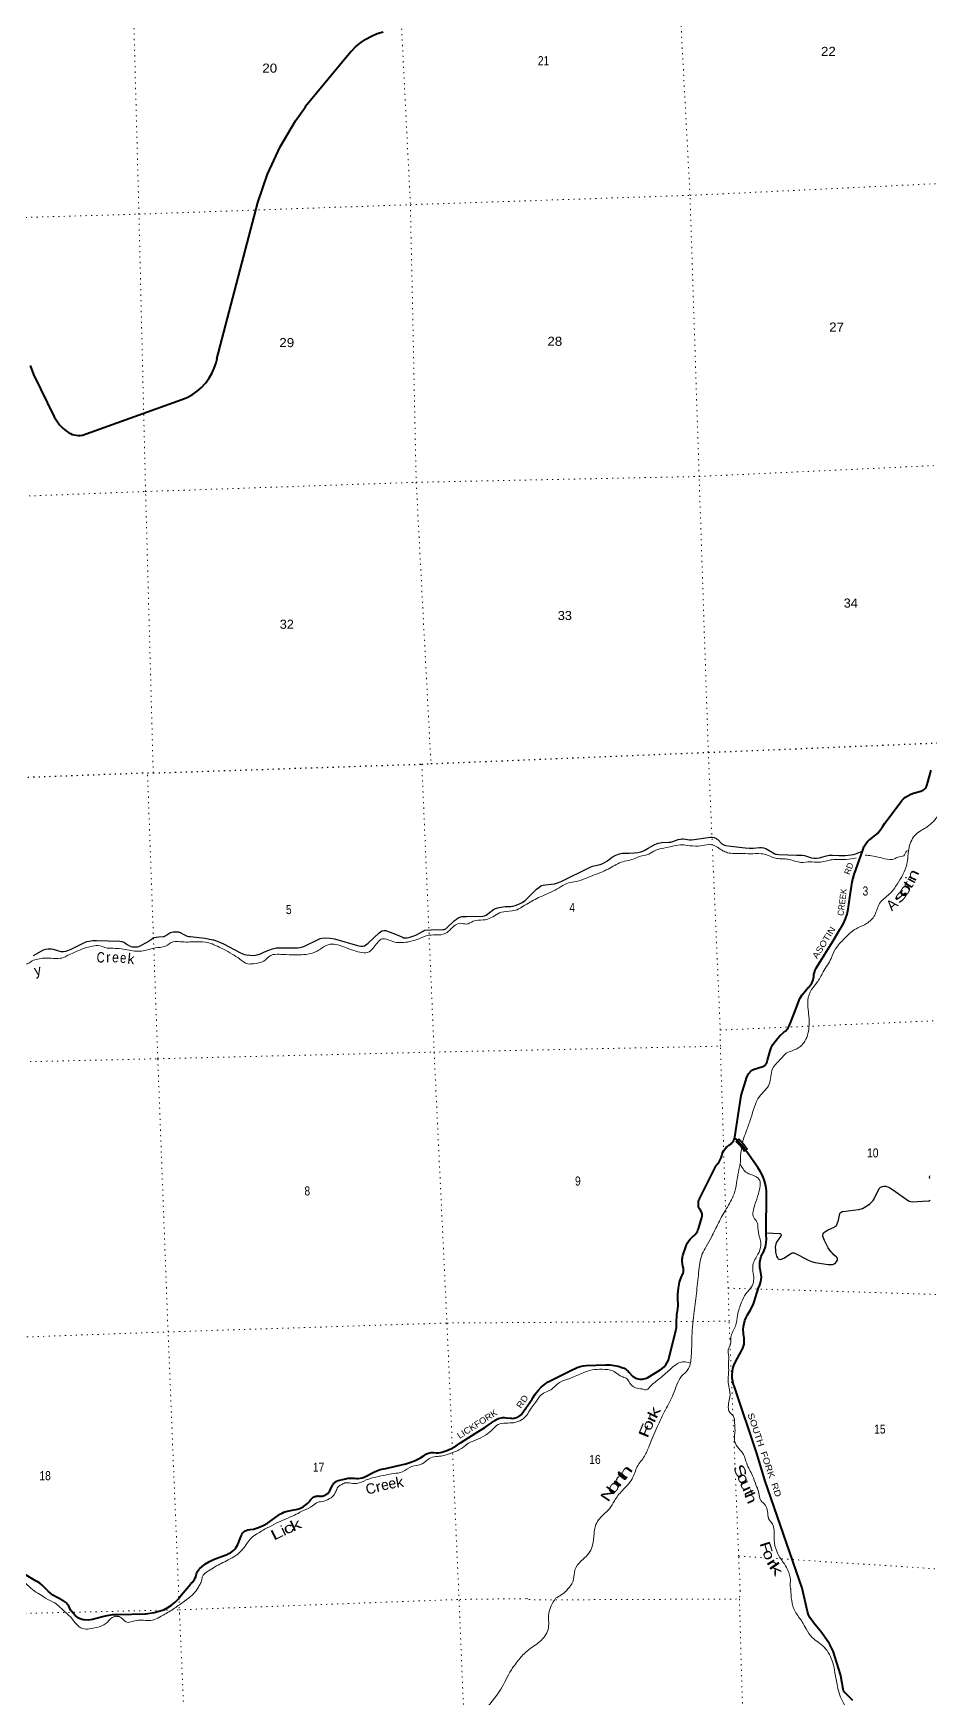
# Model space of a CAD drawing. Header units: feet. Extents: x 757852 to 1040949, y -536576 to -344549.
# Drawn here: x 926543 to 943844, y -440687 to -408566 of the extents above; entities that cross this region are included whole.
import ezdxf
from ezdxf.enums import TextEntityAlignment as Align

# ---------------------------------------------------------------- set-up
doc = ezdxf.new("R2010")
doc.units = ezdxf.units.FT
doc.header["$LTSCALE"] = 70
doc.linetypes.add('DOTTED', pattern=[1.5, 0.3, -1.2])
for name, color, linetype, lineweight in [('26', 7, 'Continuous', 40), ('29', 7, 'Continuous', 25), ('39', 7, 'Continuous', 13), ('6', 7, 'DOTTED', 25), ('61', 7, 'Continuous', 13), ('7', 7, 'DOTTED', 13)]:
    doc.layers.add(name, color=color, linetype=linetype, lineweight=lineweight)
doc.layers.add('27', color=7, linetype='Continuous')
doc.layers.add('41', color=7, linetype='Continuous')

msp = doc.modelspace()

# ---------------------------------------------------------------- linework, layer by layer
at = {"layer": '26'}
for points in [[(927410.61, -416326.73), (927449.78, -416325.55), (927488.61, -416320.28), (927490.92, -416319.84), (929411.8, -415636.39), (929514.7, -415592.4), (929612.43, -415537.89), (929703.93, -415473.47), (929788.2, -415399.84), (929864.31, -415317.8), (929931.42, -415228.26), (929988.81, -415132.19), (930035.85, -415030.65), (930072.01, -414924.75), (930090.75, -414848.07), (930086.68, -414846.17), (930875.79, -411832.4), (931063.07, -411283.04), (931306.75, -410756.27), (931604.15, -410257.86), (931797.05, -409987.82), (931796.69, -409973.77), (932671.64, -408915.43), (932679.77, -408919.23), (932764.62, -408829.57), (932858.38, -408749.27), (932960.01, -408679.22), (933068.41, -408620.17), (933182.39, -408572.78), (933298.76, -408538.03)], [(926481.59, -414974.19), (926547.4, -415153.27), (926945.76, -415970.33), (926994.56, -416047.99), (927051.2, -416120.13), (927115.07, -416185.95), (927185.48, -416244.73), (927224.59, -416272.42), (927259.1, -416290.98), (927295.36, -416305.83), (927332.98, -416316.82), (927371.54, -416323.81), (927410.61, -416326.73)], [(943514.1, -423237.72), (943667.77, -423194.94), (943683.96, -423189.54), (943701.75, -423181.6), (943718.61, -423171.84), (943734.36, -423160.38), (943748.82, -423147.33), (943761.84, -423132.84), (943773.27, -423117.07), (943782.99, -423100.19), (943790.9, -423082.39), (943796.9, -423063.86), (943874.27, -422788.83)], [(940076.15, -429894.02), (940076.71, -429892.59), (940083.26, -429868.68), (940205.43, -429064.44), (940316.9, -428708.23), (940321.29, -428695.01), (940330.88, -428672.46), (940342.78, -428651.05), (940356.85, -428630.99), (940372.94, -428612.52), (940390.88, -428595.83), (940410.46, -428581.1), (940431.47, -428568.5), (940453.68, -428558.17), (940605.21, -428514.15), (940609.81, -428512.89), (940623.99, -428507.92), (940637.58, -428501.5), (940650.42, -428493.69), (940662.37, -428484.59), (940673.31, -428474.28), (940683.11, -428462.89), (940691.67, -428450.54), (940698.89, -428437.36), (940700.25, -428434.1), (940708.97, -428409.21), (940715.5, -428384.1), (940762.06, -428204.96), (940786.54, -428143.15), (940819.29, -428079.97), (940858.47, -428020.56), (940903.65, -427965.57), (940954.33, -427915.6), (941025.3, -427852.54), (941059.83, -427821.09), (941090.91, -427786.16), (941118.17, -427748.19), (941141.31, -427707.56), (941160.08, -427664.75), (941278.59, -427348.51), (941303.43, -427276.56), (941340.33, -427196.03), (941385.46, -427119.79), (941438.3, -427048.69), (941498.29, -426983.51), (941510.68, -426972.23), (941532.93, -426948.48), (941552.57, -426922.53), (941569.4, -426894.67), (941583.22, -426865.21), (941593.88, -426834.46), (941601.27, -426802.77), (941605.31, -426770.48), (941610.07, -426731.01), (941619.4, -426689.48), (941633.03, -426649.16), (941650.79, -426610.48), (941672.5, -426573.87), (941997.67, -426045.24), (942118.28, -425851.35), (942130.57, -425833.03), (942179.85, -425748.31), (942220.01, -425658.9), (942250.6, -425565.78), (942271.29, -425469.98), (942322.33, -425107.27), (942325.56, -425078.09), (942350.01, -424938.58), (942388.9, -424802.39), (942551.7, -424332.43), (942558.9, -424309.61), (942575.75, -424268.13), (942596.84, -424228.64), (942621.94, -424191.57), (942650.78, -424157.33), (942683.04, -424126.29), (942708.63, -424110.03), (942774.14, -424061.5), (942834.21, -424006.39), (942888.19, -423945.3), (942935.49, -423878.9), (942975.59, -423807.93), (943254.14, -423441.12), (943271.89, -423414.76), (943303.76, -423375.18), (943339.58, -423339.15), (943378.98, -423307.06), (943421.51, -423279.26), (943466.72, -423256.06), (943514.1, -423237.72)], [(939371.83, -431666.71), (939382.4, -431636.68), (939447.69, -431417.56), (939455.16, -431392.49), (939455.11, -431367.56), (939455.08, -431367.06), (939453.04, -431354.4), (939449.69, -431342.03), (939445.06, -431330.08), (939439.21, -431318.67), (939423, -431286.98), (939417.48, -431278.39), (939401.38, -431253.36), (939391.38, -431228.39), (939384.64, -431204.38), (939380.42, -431179.62), (939378.81, -431154.55), (939379.83, -431129.45), (939383.46, -431104.59), (939389.68, -431080.25), (939398.4, -431056.7), (939630.56, -430593.58), (939642.94, -430568.88), (939656.47, -430543.58), (939710.27, -430442.95), (939723.66, -430417.92), (939745.59, -430392.95), (939757.71, -430378.6), (939781.37, -430343.78), (939801.25, -430306.67), (939817.15, -430267.69), (939828.89, -430227.26), (939838.48, -430194.99), (939852.3, -430161.34), (939869.56, -430129.32), (939890.07, -430099.27), (939913.61, -430071.54), (939939.92, -430046.42), (939968.71, -430024.19), (939969.15, -430023.94), (939990.02, -430010.55), (940009.37, -429995.05), (940027, -429977.62), (940042.71, -429958.43), (940056.32, -429937.72), (940067.7, -429915.69), (940076.15, -429894.02)], [(941383.29, -438574.35), (940663.13, -436485.69), (940516.05, -435993.52), (940067.55, -434670.16), (940059.09, -434645.2), (940052.31, -434620.16), (940041.49, -434575.66), (940033.38, -434515.38), (940031.62, -434454.59), (940036.22, -434393.95), (940047.13, -434334.12), (940064.24, -434275.75), (940087.35, -434219.5), (940217.97, -433982.48), (940221.74, -433975.53), (940238.44, -433939.62), (940251.29, -433902.17), (940260.16, -433863.57), (940264.94, -433824.26), (940265.59, -433784.66), (940262.09, -433745.22), (940250.07, -433667.22), (940247.93, -433646.42), (940245.94, -433585.38), (940250.35, -433524.47), (940261.1, -433464.36), (940278.07, -433405.7), (940301.09, -433349.13), (940329.89, -433295.28), (940380.25, -433212.41), (940428.01, -433115.14), (940443.36, -433083.87), (940448.36, -433065.14), (940548.29, -432756.1), (940556.31, -432739.76), (940572.54, -432699.33), (940584.45, -432657.43), (940591.92, -432614.52), (940594.87, -432571.05), (940593.25, -432527.52), (940587.09, -432484.4), (940576.46, -432442.16), (940568.64, -432391.79), (940565.56, -432335.42), (940568.4, -432279.04), (940577.11, -432223.27), (940591.61, -432168.71), (940647.22, -432064.9), (940650.51, -432055.77), (940672.01, -431982.93), (940685.78, -431908.25), (940691.66, -431832.53), (940689.6, -431756.62), (940696.24, -430911.16), (940695.14, -430899.83), (940680.28, -430805.28), (940655.62, -430712.79), (940621.43, -430623.39), (940578.08, -430538.05), (940526.05, -430457.72), (940312.07, -430153.13), (940290.96, -430128.13), (940257.68, -430072.53), (940207.53, -430009.58), (940131.16, -429929.29), (940112.53, -429914.11), (940076.15, -429894.02)], [(936483.4, -434590.5), (936959.43, -434353.48), (936988.43, -434337.7), (937041.35, -434314.31), (937096.42, -434296.58), (937153.05, -434284.7), (937210.61, -434278.81), (937593.89, -434265.02), (937600.6, -434264.65), (937678.05, -434264.78), (937755.08, -434273.01), (937830.81, -434289.25), (937904.44, -434313.32), (937924.38, -434319.25), (937947.01, -434328.44), (937968.54, -434339.95), (937988.76, -434353.65), (938007.44, -434369.38), (938024.36, -434386.98), (938039.36, -434406.26), (938109.54, -434480.76), (938122.54, -434490.98), (938145.13, -434505.84), (938169.15, -434518.26), (938194.34, -434528.11), (938220.42, -434535.26), (938247.1, -434539.65), (938274.09, -434541.23), (938301.11, -434539.98), (938327.84, -434535.91), (938354, -434529.07), (938379.3, -434519.53), (938403.47, -434507.4), (938632.84, -434365.02), (938637.55, -434361.99), (938678.45, -434332.22), (938716.02, -434298.33), (938749.83, -434260.7), (938779.53, -434219.74), (938804.79, -434175.91), (938946.06, -433598.83), (938952.16, -433573.9), (938954.64, -433548.83), (938955.48, -433540.27), (938955.77, -433514.4), (938956.06, -433489.1), (938955.52, -433464.4), (938955.04, -433442.79), (938961.86, -433298.34), (938979.91, -433180.39), (938983.8, -433154.93), (938988.69, -433130.39), (938990.49, -433109.75), (938990.18, -433091.96), (938987.54, -433067.37), (938985.44, -433041.96), (938983.47, -433018.07), (938982.5, -432900.29), (938993.84, -432783.04), (939017.38, -432667.63), (939052.85, -432555.31), (939054.23, -432553.33), (939066.2, -432533.73), (939076.06, -432512.98), (939083.69, -432491.32), (939089.02, -432468.97), (939091.99, -432446.19), (939092.56, -432423.23), (939090.72, -432400.34), (939086.5, -432377.76), (939080.99, -432358.21), (939071.97, -432313.54), (939067.67, -432268.17), (939068.14, -432222.59), (939070.48, -432202.32), (939072.96, -432180.9), (939081.35, -432152.32), (939134.77, -431985.01), (939148.26, -431949.79), (939168.24, -431909.69), (939192.3, -431871.89), (939220.18, -431836.82), (939251.57, -431804.86), (939286.13, -431776.35), (939292.36, -431771.02), (939317.43, -431746.6), (939339.81, -431719.69), (939359.26, -431690.59), (939361.32, -431686.68), (939371.83, -431666.71)], [(932117.42, -436796.01), (932137.59, -436792.14), (932157.23, -436786.18), (932176.15, -436778.2), (932194.12, -436768.28), (932210.97, -436756.54), (932226.49, -436743.1), (932240.52, -436728.12), (932252.91, -436711.75), (932263.52, -436694.17), (932272.24, -436675.59), (932318.32, -436592.09), (932325.19, -436577.7), (932334.24, -436562.8), (932344.8, -436548.93), (932356.75, -436536.24), (932369.96, -436524.87), (932384.29, -436514.94), (932399.58, -436506.56), (932407.35, -436503.31), (932432.24, -436494.85), (932457.35, -436488.63), (932568.08, -436461.24), (932616.07, -436452.4), (932669.17, -436448.05), (932722.43, -436449.27), (932739.83, -436452.21), (932777.75, -436455.68), (932815.82, -436455.16), (932853.63, -436450.67), (932890.76, -436442.25), (932926.81, -436430), (933125.14, -436330.58), (933172.73, -436308.02), (933237.59, -436284.32), (933304.58, -436267.53), (933345.35, -436261.75), (933368.97, -436258.4), (933395.35, -436252.18), (933733.73, -436172.5), (933774.02, -436160.47), (933897.75, -436114.01), (934015.95, -436054.88), (934083.87, -436012.05), (934109.22, -435996.07), (934133.87, -435981.24), (934150.4, -435973.15), (934172.59, -435965.04), (934195.5, -435959.29), (934218.89, -435955.97), (934242.5, -435955.12), (934266.07, -435956.74), (934273.19, -435957.65), (934317.23, -435960.58), (934361.33, -435958.89), (934405.02, -435952.6), (934428.08, -435946.92), (934524.1, -435916.58), (934616.42, -435876.37), (934704.04, -435826.73), (934785.98, -435768.2), (935070.59, -435586.26), (935256.46, -435471.09), (935453.97, -435339.56), (935474.2, -435324.88), (935498.37, -435310.76), (935523.88, -435299.25), (935550.45, -435290.46), (935577.8, -435284.5), (935605.62, -435281.44), (935633.6, -435281.29), (935661.45, -435284.08), (935754.09, -435293.76), (935769.39, -435295.29), (935795.13, -435295.71), (935820.77, -435293.44), (935846.04, -435288.5), (935870.65, -435280.95), (935894.34, -435270.87), (935916.84, -435258.36), (935937.91, -435243.57), (935957.32, -435226.66), (935974.86, -435207.82), (936172.51, -434923.69), (936184.35, -434901.45), (936230.42, -434827.37), (936283.99, -434758.52), (936344.46, -434695.64), (936411.18, -434639.43), (936483.4, -434590.5)], [(927881.12, -439122.24), (927966.2, -439101.34), (928075.33, -439084.29), (928185.65, -439078.75), (928695.6, -439069.76), (928714.17, -439067.87), (928876.52, -439041.78), (929035.25, -438998.86), (929060.2, -438988), (929138.58, -438947.3), (929212.27, -438898.63), (929280.48, -438842.52), (929342.44, -438779.59), (929397.49, -438710.53), (929584.63, -438486.91), (929586.22, -438485.52), (929611.56, -438460.79), (929634.16, -438433.54), (929653.8, -438404.08), (929670.25, -438372.73), (929683.33, -438339.83), (929686.04, -438322.73), (929692.13, -438298.42), (929700.73, -438274.87), (929711.75, -438252.36), (929725.05, -438231.11), (929740.51, -438211.38), (929757.94, -438193.37), (929795.82, -438159), (929866.44, -438104.81), (929942.34, -438058.29), (930022.68, -438019.97), (930295.18, -437914.63), (930316.6, -437905.81), (930348.12, -437889.52), (930377.77, -437870.03), (930405.21, -437847.54), (930430.16, -437822.31), (930452.32, -437794.61), (930471.48, -437764.74), (930487.4, -437733.04), (930548.99, -437583.54), (930558.8, -437559.73), (930569.81, -437533.54), (930573.32, -437526.6), (930582.62, -437512.18), (930593.38, -437498.8), (930605.47, -437486.62), (930618.78, -437475.78), (930633.14, -437466.38), (930648.41, -437458.54), (930664.41, -437452.33), (930680.98, -437447.84), (930684.09, -437447.34), (930723.34, -437443.28), (930734.09, -437441.01), (930785.11, -437434.32), (930794.94, -437431.92), (930887.54, -437403.62), (930976.67, -437365.79), (931061.36, -437318.85), (931312.43, -437141.56), (931343.7, -437122.37), (931378.09, -437105.86), (931414.01, -437093.04), (931451.08, -437084.04), (931573.06, -437062.86), (931615.03, -437054.67), (931665.5, -437039.74), (931714.13, -437019.61), (931760.39, -436994.52), (931803.78, -436964.72), (931843.82, -436930.55), (931880.06, -436892.39), (931883.15, -436886.3), (931892.6, -436870.56), (931903.66, -436855.9), (931916.18, -436842.47), (931930.04, -436830.43), (931945.08, -436819.9), (931961.14, -436811), (931978.05, -436803.83), (931995.61, -436798.46), (932013.63, -436794.96), (932031.92, -436793.36), (932050.28, -436793.69), (932056.07, -436794.81), (932076.44, -436797.36), (932096.97, -436797.76), (932117.42, -436796.01)], [(927401.91, -439141.54), (927354.08, -439100.77), (927311.69, -439056.18), (927274.19, -439007.41), (927242, -438954.98), (927225.62, -438922.53), (927213.57, -438901.15), (927199.36, -438881.14), (927183.13, -438862.73), (927165.07, -438846.12), (927145.36, -438831.48), (927124.24, -438818.99), (927101.93, -438808.77), (927098.16, -438807.32), (926916.81, -438705.53), (926828.88, -438631.74), (926754.32, -438555.07), (926712.34, -438513.7), (926666.26, -438476.95), (926616.59, -438445.22), (926600.66, -438436.52), (926168.4, -438182.51)], [(942361.66, -440737.88), (942229.18, -440611.33), (942196.3, -440572.04), (942183.01, -440545.04), (942174.98, -440520.93), (942138.31, -440300.67), (942136.19, -440296.72), (942121.79, -440240.72), (941980.26, -439789.76), (941957.45, -439735.74), (941910, -439645.13), (941764.16, -439436.2), (941612.44, -439255.91), (941530.58, -439138.93), (941504.48, -439088.71), (941485.29, -439022.7), (941383.29, -438574.35)], [(927401.91, -439141.54), (927476.51, -439170.56), (927502.61, -439177.59), (927525.68, -439180.54), (927598.97, -439182.61), (927645.14, -439179.6), (927686.01, -439171.86), (927881.12, -439122.24)]]:
    msp.add_lwpolyline(points, dxfattribs=at)
at = {"layer": '29'}
for points in [[(936602.35, -424980.03), (936662.81, -424963.35), (936731.59, -424936.25), (937275.52, -424665.19), (937333.88, -424642.26), (937394.32, -424625.58), (937481.85, -424606.81), (937538.12, -424588.05), (937581.88, -424565.11), (937623.56, -424533.83), (937694.42, -424477.54), (937736.1, -424452.52), (937788.2, -424429.58), (937859.06, -424402.48), (937911.16, -424389.97), (937957.01, -424385.8), (938042.46, -424385.8), (938138.32, -424383.71), (938209.18, -424373.29), (938269.62, -424362.86), (938307.13, -424350.35), (938344.64, -424333.67), (938407.16, -424294.05), (938528.04, -424229.42)], [(938528.04, -424229.42), (938584.82, -424203.35), (938606.19, -424196.05), (938640.05, -424188.75), (938674.96, -424185.63), (938808.34, -424177.29), (938847.41, -424173.11), (938883.37, -424164.78), (938987.57, -424127.24), (939032.89, -424115.78), (939060.51, -424112.65), (939093.33, -424112.65), (939129.29, -424116.82), (939210.56, -424129.33), (939245.46, -424130.37), (939296.01, -424125.16), (939612.79, -424079.29), (939634.65, -424078.24), (939647.15, -424079.28), (939679.48, -424087.63), (939714.89, -424100.13), (939731.56, -424109.52), (939746.16, -424120.99), (939833.69, -424206.48), (939856.09, -424222.1), (939881.63, -424233.58), (939907.15, -424239.82), (940004.59, -424254.43), (940283.85, -424287.79), (940365.13, -424294.05), (940435.99, -424291.96)], [(940435.99, -424291.96), (940558.94, -424279.44), (940596.98, -424279.44), (940633.97, -424285.7), (940678.25, -424299.25), (940715.24, -424316.97), (940854.88, -424400.38), (940871.03, -424406.63), (940887.7, -424410.8), (940931.99, -424414.97), (941277.94, -424427.48), (941390.48, -424429.57), (941424.87, -424433.74), (941448.84, -424439.99), (941565.54, -424475.44), (941607.23, -424482.73), (941634.32, -424484.82), (941661.41, -424483.78), (941717.16, -424475.45), (941755.19, -424467.1), (941855.23, -424437.91), (941877.64, -424432.7), (941904.73, -424428.53), (941965.69, -424427.48), (942099.07, -424431.65), (942213.69, -424431.65), (942269.96, -424428.53), (942319.98, -424423.31), (942372.08, -424413.94), (942420.01, -424398.29), (942542.97, -424352.42)], [(934674.6, -425691.04), (934710.57, -425660.79), (934741.3, -425638.9), (934759.54, -425628.47), (934775.17, -425622.22), (934791.84, -425617.01), (934816.32, -425613.88), (934901.77, -425611.79), (935216.46, -425603.45), (935249.29, -425599.28), (935264.4, -425594.08), (935283.15, -425582.6), (935339.42, -425540.9), (935424.86, -425478.35), (935448.84, -425464.8), (935464.47, -425458.55), (935537.4, -425436.65), (935609.31, -425423.1), (935647.86, -425419.97), (935758.31, -425417.89), (935797.4, -425413.73), (935843.76, -425401.21), (935927.12, -425367.84), (935977.67, -425340.75), (936006.85, -425321.98), (936033.4, -425301.12), (936256.4, -425082.2), (936299.14, -425048.85), (936341.84, -425021.73), (936361.66, -425012.36), (936386.67, -425004.02), (936427.29, -424996.71), (936539.83, -424988.37), (936602.35, -424980.03)], [(928558.46, -426194.56), (928589.74, -426185.19), (928645.49, -426154.96), (928770.53, -426088.24), (928788.76, -426075.73), (928841.38, -426034.02), (928856.49, -426023.6), (928874.21, -426018.39), (928916.41, -426011.09), (928964.86, -426005.88), (929058.12, -425998.58), (929068.8, -425995.97), (929080.53, -425991.29), (929090.69, -425986.07), (929103.71, -425977.73), (929160.24, -425936.03), (929180.82, -425924.04), (929192.8, -425918.83), (929218.33, -425909.97), (929239.43, -425904.76), (929253.76, -425904.23), (929270.43, -425904.23), (929326.7, -425906.84), (929344.94, -425908.92), (929356.13, -425911.01), (929367.86, -425916.22), (929458.25, -425967.3), (929485.36, -425978.77), (929512.45, -425987.11), (929544.75, -425994.41), (929570.79, -425998.58), (929862.55, -426031.94), (929942.28, -426045.49), (930023.02, -426063.22), (930062.11, -426075.73), (930090.25, -426086.15), (930214.75, -426140.36), (930529.43, -426307.16), (930589.89, -426332.18), (930622.19, -426341.57), (930656.56, -426348.86), (930725.33, -426357.2)], [(930725.33, -426357.2), (930797.26, -426360.33), (930864.98, -426349.9), (930926.47, -426331.14), (931002.53, -426295.69), (931089.02, -426258.16), (931160.91, -426233.14), (931236.99, -426218.54), (931310.96, -426212.29), (931640.24, -426212.29), (931691.31, -426208.12), (931739.24, -426195.61), (931766.33, -426187.27), (931815.3, -426166.42), (932027.87, -426058), (932076.86, -426037.15), (932110.2, -426028.81), (932190.43, -426020.47), (932274.84, -426026.72), (932357.15, -426041.32), (932798.97, -426170.59), (932863.59, -426183.09), (932905.27, -426183.09), (932932.34, -426174.76), (932959.46, -426160.16), (933003.2, -426124.72), (933215.77, -425924.56), (933271.02, -425889.11), (933308.53, -425878.68), (933340.81, -425882.86), (933503.37, -425937.07), (933665.92, -426012.13), (933689.91, -426022.55), (933723.25, -426024.64), (933760.77, -426022.55), (933807.64, -426012.13), (933885.81, -425985.02), (933941.02, -425962.09), (934066.06, -425891.2), (934085.88, -425880.77), (934102.55, -425876.6), (934220.28, -425866.18), (934445.35, -425862.01), (934470.9, -425859.91), (934484.96, -425855.74), (934503.2, -425847.4), (934520.38, -425836.99), (934674.6, -425691.04)], [(926547.04, -426364.91), (926741.21, -426257.12), (926782.89, -426242.52), (926829.26, -426234.18), (926862.08, -426234.18), (926891.78, -426237.3), (926924.6, -426242.52), (927072.56, -426284.22), (927100.18, -426286.3), (927124.66, -426286.3), (927168.43, -426277.96), (927206.46, -426266.49), (927272.63, -426240.44), (927520.62, -426117.42), (927576.9, -426095.53), (927622.74, -426084.06), (927692.56, -426074.68), (927764.45, -426073.64), (928210.43, -426084.06), (928250.56, -426090.32), (928287.54, -426102.82), (928304.75, -426114.3), (928356.31, -426152.86), (928399.57, -426179.97), (928428.75, -426191.44), (928450.09, -426196.65), (928518.86, -426198.74), (928558.46, -426194.56)], [(943844.47, -430669.11), (943842.9, -430640.97), (943846.03, -430617)], [(941949.01, -432328.81), (941977.66, -432324.63), (942003.2, -432314.21), (942023.51, -432297.52), (942039.66, -432278.77), (942061.55, -432241.24), (942066.24, -432226.63), (942064.67, -432216.22), (942056.86, -432200.57), (942044.88, -432187.02), (941993.82, -432136.99), (941910.45, -432041.07), (941886.49, -432003.54), (941810.42, -431861.75), (941785.41, -431799.21), (941780.2, -431780.44), (941779.16, -431757.5), (941785.41, -431736.65), (941797.91, -431715.81), (941819.28, -431696), (941872.94, -431665.76), (942010.49, -431599.04), (942028.73, -431587.58), (942042.27, -431574.02), (942053.74, -431560.47), (942060.51, -431544.83), (942081.35, -431473.94), (942106.35, -431344.67), (942118.87, -431328), (942134.5, -431315.49), (942156.38, -431306.1), (942173.04, -431302.97), (942364.78, -431277.94), (942477.33, -431262.32), (942520.05, -431253.98), (942546.62, -431244.6), (942579.96, -431228.97), (942660.72, -431177.86), (942691.46, -431154.95), (942717.51, -431128.88), (942749.81, -431093.44), (942764.92, -431069.44), (942869.12, -430860.93), (942884.75, -430845.32), (942897.26, -430835.94), (942935.81, -430819.23), (942961.86, -430815.09), (942991.04, -430815.09), (943010.84, -430819.26), (943035.85, -430827.57), (943074.4, -430846.36), (943148.39, -430894.29), (943435.99, -431098.63), (943452.66, -431106.98), (943472.45, -431113.23), (943511.02, -431115.31), (943706.92, -431106.97), (943823.63, -431098.63), (943838.21, -431095.51), (943852.8, -431088.21)], [(940690.4, -431716.71), (940947.62, -431727.27), (940961.69, -431731.44), (940971.59, -431739.79), (940979.4, -431752.29), (940979.4, -431762.71), (940971.59, -431777.32), (940943.97, -431814.84), (940889.27, -431894.08), (940881.45, -431912.84), (940875.72, -431935.78), (940868.95, -431960.79), (940864.26, -431989.99), (940865.3, -432052.54), (940868.43, -432090.07), (940890.31, -432163.05), (940903.86, -432195.37), (940910.11, -432206.83), (940919.49, -432219.34), (940931.99, -432225.6), (940955.96, -432227.68), (940984.09, -432221.43), (941012.23, -432212.05), (941030.99, -432202.66), (941176.87, -432106.75), (941193.54, -432099.45), (941207.09, -432098.41), (941226.89, -432102.58), (941318.59, -432144.28), (941497.82, -432244.36), (941529.59, -432256.88), (941561.38, -432267.3), (941631.2, -432286.07), (941672.35, -432294.41), (941882.32, -432326.72), (941949.01, -432328.81)]]:
    msp.add_lwpolyline(points, dxfattribs=at)
at = {"layer": '39'}
for points in [[(950067.57, -415845.62), (950035.48, -415871.4), (949968.3, -415915.27), (949817.84, -416001.43), (949672.47, -416129.62), (949580.25, -416294.61), (949505.84, -416449.1), (949464.91, -416498.33), (949246.09, -416660.52), (949098.5, -416780.74), (949001.5, -416915.73), (948924.32, -417040.17), (948856.45, -417214.57), (948798.76, -417394.74), (948726.19, -417621.47), (948678.08, -417783.32), (948562.03, -417958.95), (948439.16, -418024.32), (948298.89, -418116.25), (948172.72, -418209.81), (948112.1, -418353.92), (948043.77, -418510.26), (947866.86, -418583.04), (947725.06, -418614.76), (947587, -418714.66), (947565.58, -418741.31), (947443.86, -418931.14), (947362.11, -419033.61), (947231.09, -419173.48), (947211.97, -419290.43), (947188.54, -419317.12), (947083.79, -419384.05), (946938.01, -419496.19), (946833.82, -419585.18), (946681.05, -419817.96), (946664.21, -419866.58), (946599.57, -420089.09), (946524.65, -420223.52), (946441.12, -420414.38), (946400.87, -420648.31), (946270.48, -420970.88), (946139.15, -421098.71), (945896.03, -421253.49), (945817.37, -421319.75), (945704.62, -421467.19), (945555.4, -421760.12), (945331.18, -421868.23), (945143.76, -422001.51), (945047.93, -422182.65), (944888.44, -422387.5), (944706.83, -422512.6), (944503.16, -422559.96), (944369.64, -422838.44), (944339.6, -423158.44), (944022.75, -423652.41), (943795.52, -423879.07), (943580.2, -424021.09), (943448.02, -424273.43), (943400.18, -424603.93), (943220.98, -424981.96), (943069.21, -425174.56), (942875.13, -425362.22), (942782.38, -425585.45), (942623.77, -425746.1), (942455.14, -425828.7), (942332.58, -425906.12), (942199.3, -426036.01), (942025.65, -426237.2), (941941.87, -426418.04), (941789.87, -426680.92), (941667.08, -426887.59), (941565.55, -427021.95), (941492.46, -427228.61), (941499.01, -427407.14), (941513.7, -427748.09), (941412.85, -428047.82), (941229.59, -428187.01), (941076.46, -428247.14), (940968.87, -428360.31), (940808.96, -428549.11), (940748.21, -428845.81), (940561.38, -429081.47), (940393.34, -429503.38), (940314.54, -429722.23), (940227.81, -429971.09)], [(942426.55, -424479.91), (942233.63, -424507.64), (941961.79, -424514.12), (941701.63, -424564.98), (941535.05, -424554.23), (941354.51, -424565.75), (941156.42, -424516.59), (941055.55, -424499.09), (940917.08, -424493.31), (940816.77, -424470.01), (940708.22, -424425.62), (940591.03, -424398.49), (940378.16, -424399.91), (940201.27, -424394.38), (939943.78, -424378.86), (939854.44, -424340.98), (939748.28, -424273.42), (939594.15, -424215.1), (939540.16, -424224.51), (939376.13, -424250.78), (939160.89, -424238.2), (939036.09, -424227.33), (938836.23, -424266.56), (938520.92, -424346.88), (938386.97, -424421.62), (938265.17, -424444.92), (938152.99, -424490.79), (937891.73, -424563.71), (937639.97, -424694.61), (937331.9, -424822.94), (936983.49, -424944.26), (936837.63, -424974.08), (936693.08, -425056.07), (936361.7, -425215.11), (936100.01, -425350.28), (935965.5, -425432.02), (935910.11, -425465.56), (935782.52, -425502.94), (935578.34, -425530.24), (935308.75, -425661.56), (935222.56, -425677.85), (935034.39, -425702.73), (934899.17, -425756.37), (934792.33, -425741.02), (934588.64, -425866.69), (934529.67, -425921.54), (934173.58, -425973.65), (933984.42, -426038.7), (933693, -426110.39), (933596.6, -426110.84), (933590.58, -426110.99), (933449.25, -426082.47), (933279.52, -426042.63), (933124.72, -426195.15), (933024.7, -426290.06), (932732.93, -426269.39), (932536.24, -426196.11), (932235.94, -426155.58), (932083.47, -426241.79), (932002.3, -426288.03), (931674.49, -426350.6), (931415.25, -426345.16), (931288.59, -426340.36), (931128.41, -426360.51), (930992.67, -426472.39), (930791.06, -426521.71), (930682.67, -426524.47), (930525.61, -426430.09), (930382.66, -426337.36), (930204.26, -426237.37), (930060.92, -426168.8), (929931.6, -426118.92), (929677.61, -426098.34), (929380.33, -426097.89), (929243.74, -426097.36), (929093.28, -426183.52), (928893.27, -426216.73), (928699.69, -426265.84), (928428.24, -426269.54), (928279.26, -426240.42), (927965.51, -426224.33)], [(943435.06, -424337.34), (943397.82, -424353.02), (943341.7, -424436.77), (943235.93, -424463.56), (943164.53, -424499.51), (943072.4, -424509.89), (942886.72, -424474.47), (942719.1, -424438.59), (942596.21, -424424.95)], [(927965.51, -426224.33), (927791.46, -426172.55), (927651.31, -426190.18), (927344.34, -426298.86), (927235.21, -426349.37), (927189.61, -426370.55), (927160.21, -426387.42), (927024.49, -426421), (926841.47, -426411.61), (926600.01, -426438.98), (926502.29, -426481.34), (926493.94, -426488.74), (926306.18, -426529.67), (926177.46, -426522.91), (926031.12, -426612.98), (925835.02, -426642.07), (925732.8, -426650.7), (925533.64, -426796.33), (925413.97, -426829.5), (925208.07, -426947.19), (925063.72, -427115.51), (924835.57, -427306.05), (924467.85, -427457.98), (924116.2, -427531.2), (923889.13, -427526.95), (923691.91, -427511.9), (923525.41, -427520.16), (923413.21, -427531.05), (923266.07, -427510.71), (923045.75, -427456.1), (922781.68, -427418.66), (922592.16, -427469.67), (922312.9, -427466.76), (922073.71, -427539.11), (921869.98, -427662.77), (921676.04, -427697.83), (921625.91, -427701.12), (921451.84, -427727.64), (921214.96, -427811.99), (921028.34, -427818.76), (920852.08, -427759), (920673.08, -427749.51), (920463.95, -427819.1), (920228.08, -427784.95), (920098.19, -427732.05), (920075.81, -427720.57), (919896.85, -427713.09), (919716.69, -427816.07), (919529.44, -427877.06), (919358.72, -427877.4), (919143.74, -427874.85), (919003.85, -427902.51), (918916.72, -427872.61), (918845.04, -427878.36)], [(940227.81, -429971.09), (940190.67, -430301.63), (940189.58, -430337.8), (940150.67, -430545.6), (940066.94, -430965.36), (939917.61, -431254.28), (939765.77, -431523.18)], [(940180.79, -430382.09), (940319.69, -430557.35), (940465.89, -430619.88), (940564.47, -430704.91), (940571.15, -430809.95), (940536.89, -430963.41), (940471.73, -431165.86), (940435.05, -431303.32), (940447.99, -431417.44), (940514.77, -431516.13), (940527.41, -431618.2), (940560.1, -431798.07), (940586.11, -431952.01), (940528.32, -432128.16), (940433.2, -432337.39), (940432.2, -432455.88), (940448.06, -432606.06), (940419.21, -432735.3), (940294.72, -432895.08), (940212.44, -433055.8), (940136.36, -433302.69), (940095.55, -433514.55), (940006.66, -433731.65), (940003.39, -433840.16), (939951.63, -434016.16), (939967.67, -434094.06), (939958.99, -434226.79), (939964.31, -434357.16), (939954.65, -434545.42), (939959.82, -434631.2), (939990.9, -434850.41), (939959.24, -435106.21), (939991.49, -435189.71), (940051.23, -435248.42), (940078.68, -435380.24), (940086.26, -435520.59), (940079.77, -435739.61), (940161.68, -435880.08), (940252.95, -435994.2), (940311.48, -436163.37), (940424.03, -436403.45), (940490.69, -436576.43), (940540.17, -436705.67), (940586.81, -436881.17), (940673.56, -436975.33), (940714.66, -437090.74), (940734.28, -437230.79), (940807.24, -437335.34), (940842.46, -437456.92), (940843.24, -437645.63), (940890.85, -437859.25), (940970.95, -438007.8), (941039.74, -438106.43), (941113.61, -438247.1), (941146.27, -438346.66), (941155.93, -438410.67), (941153.59, -438476.98), (941158, -438571.24), (941161.19, -438583.41)], [(939765.77, -431523.18), (939630.24, -431801.71), (939532.35, -431980.89), (939455.63, -432123.39), (939384.42, -432482.6), (939340.47, -432887.29), (939292.35, -433286.07), (939252.55, -433774.98), (939239.55, -434132.7), (939174.9, -434355.21), (939053.66, -434484.79), (938895.73, -434830.15), (938742.74, -435133.22), (938584.4, -435462.52), (938430.89, -435823.82), (938339.59, -436024.93), (938200.11, -436227.26), (938103.61, -436460.62), (937908.64, -436692.47), (937758.93, -436887.03), (937666.41, -437039.98), (937572.25, -437128.71), (937403.02, -437345.86), (937365.2, -437517.49), (937336.79, -437743.09), (937248.94, -437922.01), (937111.7, -438054.01), (936999.1, -438207.47), (936983.64, -438310.26), (936933.98, -438490.23), (936891.35, -438551.55), (936832.87, -438621.3), (936623.18, -438768.26)], [(939222.12, -434229.15), (939094.75, -434204.66), (938977.14, -434239.78), (938852.98, -434333.3), (938646.7, -434515.25), (938430.54, -434703.47), (938391.32, -434740.62), (938294.61, -434729.03), (938167.54, -434708.17), (938029.54, -434573.15), (938006.44, -434533.59), (937919.16, -434497.66), (937731.39, -434379.98), (937519.71, -434349.23), (937331.18, -434360.07), (937155.87, -434416.74), (936909.47, -434521.41), (936700.7, -434605.03), (936501.79, -434760.69), (936390.55, -434809.71), (936211.19, -435023.1), (936136.39, -435121.22), (936065.9, -435233.61), (935967.39, -435322.79), (935820.06, -435379.14), (935516.13, -435414.28), (935386.46, -435528.01), (935046.15, -435731.45), (934942.85, -435776.25), (934828.57, -435863.49), (934632.1, -435956.84), (934442.83, -436017.89), (934187.03, -436068.58), (934047.11, -436174.55), (933843.55, -436225.92), (933667.4, -436328.8), (933493.49, -436361.34), (933343.55, -436389.26), (932970.39, -436485.11), (932785.3, -436552.07), (932638.41, -436541.77), (932534.19, -436550.45), (932498.57, -436571.43), (932439.22, -436607.08), (932389.07, -436688.67), (932345.14, -436778.14), (932220.83, -436865.63), (932083.3, -436907.29), (932037.23, -436912.48), (931930.63, -436985.47), (931760.09, -437072.14), (931617.41, -437148.06), (931323.45, -437278.03), (931140.92, -437367.02), (930978.42, -437453.48), (930885.45, -437510.06), (930776.79, -437581.1), (930611.27, -437786.1), (930450.6, -437944.8), (930304.1, -438028.85), (930171.2, -438094.48), (929925.77, -438237.27), (929804.33, -438358.83), (929790.15, -438433.48), (929750.09, -438516.82), (929707.82, -438592.19), (929486.25, -438804.65), (929290.95, -438944.15), (929188.23, -439012.45), (929080.02, -439073.51)], [(927277.73, -439144.94), (927174.63, -439050.32), (927063.49, -438944.74), (926916.06, -438834.05), (926738.88, -438738.18), (926728.59, -438728.4), (926594.07, -438651.52), (926462.7, -438540.43), (926310.96, -438417.8), (926142.11, -438333.77), (926025.46, -438248.4), (925917.48, -438030.29), (925852.47, -437843.21), (925773.19, -437726.78), (925663.9, -437615.12), (925588.88, -437508.61), (925554.63, -437425.15), (925484.85, -437366.7), (925370.51, -437293.32), (925226.01, -437218.7), (925114.41, -437095.43), (924969.72, -436934.1), (924769.08, -436784.62), (924680.88, -436712.58), (924593.98, -436612.39), (924498.16, -436556.61), (924310.82, -436535.29), (924178.62, -436470.39), (923959.85, -436397.67), (923836.61, -436290.38), (923708.9, -436165.14), (923521.8, -435995.23), (923471.85, -435926.23), (923355.04, -435834.84), (923240.49, -435753.44), (923096.02, -435759.13), (922878.5, -435814.87), (922742.98, -435856.47), (922577.88, -435840.61), (922433.97, -435868.37), (922173.69, -435901.11), (921906.93, -435915.94), (921626.22, -435935.15), (921384.03, -435889.12), (921106.34, -435948.41), (920867.99, -435974.56), (920627.91, -435932.5), (920511.71, -435865.19), (920297.11, -435798.38), (920087.95, -435787.65), (919837.4, -435808.1), (919609.59, -435854.06), (919531.87, -435878.13), (919463.55, -435884.32), (919414.51, -435880.86), (919359.7, -435879.13), (919251.81, -435865.28), (919163.12, -435846.74)], [(936623.18, -438768.26), (936491.69, -439060.63), (936484.92, -439334.17), (936348.38, -439578.92), (936100.8, -439761.96), (935934.86, -439927.56), (935769.33, -440151.41), (935565.65, -440521.5), (935206.34, -440966.35), (934831.78, -441237.02), (934607.46, -441302.57), (934394.42, -441397.78), (934260.91, -441570.08), (934088.55, -441677.67), (933775.06, -441773.03), (933289.18, -441781.08), (933169.84, -441810.13), (932844.43, -441763.32), (932279.09, -441744.53), (931859.13, -441840.27), (931587.77, -441885.66), (931261.88, -441778.6), (930964.62, -441780.86), (930723.97, -441694.37), (930407.77, -441578.87), (930227.45, -441479.88), (929993.57, -441425.23), (929802.13, -441362.83), (929677.32, -441211.28), (929436.07, -441158.98), (929229.57, -441169.54), (929088.38, -441010.62), (928877.87, -441021.34), (928609.35, -441038.49), (928440.89, -440997.24), (928330.25, -440993.78), (928108.96, -440986.87), (927772.83, -441020.87), (927486.82, -441149.25), (927429.37, -441266.15), (927069.12, -441494.04), (926677.14, -441634.84), (926444.96, -441704.72), (926213.15, -441977.53), (925836.08, -442284.48), (925601.12, -442432.84), (925528.55, -442524.25), (925383.95, -442622.66), (925264.76, -442703.94), (925095.27, -442735.07), (924992.44, -442871.93), (924841.06, -443000.76), (924669.95, -443429.78), (924434.98, -443626.37), (924234.35, -443827.56), (924103.47, -444160.48), (923949.4, -444321.57), (923741.9, -444308.06), (923687.63, -444452.96), (923598.16, -444621.42), (923447.59, -444818.53), (923372.63, -445094.89), (923170.5, -445308.19), (923009.5, -445447.47), (922823.22, -445461.21), (922754.97, -445656.92), (922664.12, -445986.17), (922454.06, -446153.6), (922111.75, -446475.18), (921860.97, -446726.67), (921621.21, -447001.81), (921378.55, -447206.75), (921087.82, -447463.91), (920692.49, -447620.92), (920543.89, -447671.27), (920414.21, -447887.61), (920213.52, -448038.57), (920003.62, -448210.01), (919892.52, -448341.19), (919829.31, -448464.36), (919761.02, -448513.4), (919664.89, -448548.16)], [(941161.19, -438583.41), (941247.79, -439024.51), (941384.62, -439223.79), (941458.54, -439359.36), (941577.91, -439525.21), (941806.59, -439710.64), (941973.5, -440014.51), (942015.22, -440204.69), (942062.92, -440467.55), (942178.91, -440794.28), (942480.96, -441247.91), (942547.8, -441600.78), (942485.67, -441993.14), (942437.52, -442334.7), (942562.82, -442789.62), (942679.81, -443092.19), (942637.62, -443335.05), (942745.49, -443708.32), (942870.6, -443964.34), (942958.7, -444328.36), (942974.2, -444623.1), (942919.7, -444956.88), (943188.51, -445335.54), (943366.69, -445631.79), (943329.6, -445905.47), (943234.47, -446494.98), (943445.05, -446825.82), (943573.01, -447032.64), (943705.34, -447313.02)], [(928127.16, -439116.5), (928222.21, -439130.42), (928331.35, -439223.6), (928527.16, -439197.41), (928810.38, -439195.74), (929080.02, -439073.51)], [(927277.73, -439144.94), (927490.77, -439350.82), (927767.14, -439329.33), (927945, -439257.68), (928066.89, -439139.69), (928128.98, -439117.45)]]:
    msp.add_spline(points, degree=3, dxfattribs=at)
at = {"layer": '6'}
msp.add_lwpolyline([(918665.31, -423375.31), (923604.11, -423028.69), (928747.1, -422835.28), (928857.7, -422840.5), (934041.44, -422670.15), (934217.72, -422661.16), (939571.22, -422442.79), (944988.63, -422220.31), (950323.02, -422026.63)], dxfattribs=at)
at = {"layer": '61'}
for p, q in [((940105.49, -429954.29), (940158.6, -429900.17)), ((940263.03, -430145.42), (940325.94, -430102.8))]:
    msp.add_line(p, q, dxfattribs=at)
for points in [[(940105.49, -429954.29), (940168.17, -430017.22), (940222.42, -430084.46), (940262.65, -430145.46)], [(940264.97, -430134.44), (940228.89, -430079.74), (940174.13, -430011.87), (940116.74, -429954.24), (940158.63, -429911.55)], [(940158.6, -429900.17), (940224.47, -429966.29), (940283.44, -430039.39), (940325.65, -430103.39)], [(940158.63, -429911.55), (940218.51, -429971.64), (940276.97, -430044.11), (940314.44, -430100.93), (940264.97, -430134.44)]]:
    msp.add_lwpolyline(points, dxfattribs=at)
at = {"layer": '7'}
msp.add_line((940156.13, -437954.29), (940620.52, -437984.21), dxfattribs=at)
for points in [[(939571.22, -422442.79), (939393.76, -417118.58), (939217.78, -411693.94), (938930.53, -406238.01), (938994.07, -400833.37), (938665.61, -395494.94), (938543.88, -392939.97)], [(928857.7, -422840.5), (928709.66, -417409.12), (928581.68, -412055.54), (928438.78, -406668.21), (928178.49, -401245.72), (927536.69, -395748.64), (927533.27, -393386.88)], [(932969.52, -393166.88), (933086.94, -395536.82), (933309.99, -401074.7), (933547.2, -406379.32), (933821.37, -411873.73), (933933.4, -417231.73), (934217.72, -422661.16)], [(918227.78, -412412.51), (923248.99, -412213.62), (928581.68, -412055.54), (933821.37, -411873.73), (939217.78, -411693.94), (944517.96, -411442.32), (949877.93, -411246.93)], [(918446.33, -417888.52), (923418.25, -417610.32), (928709.66, -417409.12), (933933.4, -417231.73), (939393.76, -417118.58), (944736.25, -416871.91), (950100.94, -416647.94)], [(934041.44, -422670.15), (934279.56, -428230.9), (934526.37, -433455.8), (934762.55, -438843.99)], [(940084.48, -436184.03), (939972.67, -433421.31), (939954.45, -432783.29), (939803.65, -428112.95), (939801.77, -427801.79), (939571.22, -422442.79)], [(929365.36, -439062.4), (929143.81, -433627.2), (928945.61, -428355.72), (928747.1, -422835.28)], [(939801.77, -427801.79), (945287.13, -427565.52), (950541.65, -427321.73)], [(918881.33, -428787.68), (923750.5, -428474.16), (928945.61, -428355.72), (934271.03, -428227.94), (939803.65, -428112.95)], [(939954.45, -432783.29), (945548.51, -432951.84), (950762.91, -432680.44)], [(919092.79, -434085.72), (924006.59, -433810.41), (929143.81, -433627.2), (934526.37, -433455.8), (939972.67, -433421.31)], [(940187.08, -438623.21), (940156.13, -437954.29), (940095.78, -436463.13)], [(940885.44, -438001.27), (945783.23, -438316.75), (950981.76, -437980.9)], [(919301.92, -439325.68), (924177.41, -439110.7), (929362.43, -438990.51), (934774.24, -438790.14), (936065.5, -438775.4), (936109.64, -438788.53)], [(940187.08, -438623.21), (940170.91, -438781.76), (940307.07, -443529.97), (940315.85, -444082.14), (940494.59, -448985.31), (940493.6, -449204.35), (940665.12, -454515.69), (941162.66, -459743.21), (941423.23, -465167.39), (941603.75, -470259.35), (941825.27, -475553.96), (942023.57, -480892.91), (942072.62, -484282.33)], [(929365.36, -439062.4), (929595.76, -444339.01), (929817.34, -449598.04), (930078.49, -454850.92), (930353.93, -460108.73), (930644.27, -465568.31), (930914.9, -470633.62), (931190.57, -475833.61), (931416.63, -481165.18), (931358.89, -484717.18)], [(936634.17, -484503.69), (936708.35, -481060.67), (936498.15, -475697.76), (936346.89, -470470.1), (936116.36, -465342.85), (935805.55, -459966.96), (935316.96, -454712.95), (935121.46, -449404.61), (934981.59, -444178.37), (934762.55, -438843.99)], [(936109.64, -438788.53), (936209.55, -438800.32), (940170.91, -438781.76)]]:
    msp.add_lwpolyline(points, dxfattribs=at)

# ---------------------------------------------------------------- texts
at = {"layer": '27'}
msp.add_text('RD', height=120, rotation=70.893, dxfattribs=at).set_placement((942301.37, -424814.8))
for s, rotation, width, p in [('CREEK', 82.856, 0.95, (942180.77, -425602.99)), ('ASOTIN', 58.404, 1.15, (941671.8, -426438.28)), ('RD', 55.176, 1.15, (935953.81, -435115.49)), ('LICKFORK', 32.696, 1.1, (934770.11, -435695.45)), ('SOUTH  FORK  RD', 288.722, 1.2, (940326.19, -435215.21))]:
    msp.add_text(s, height=120, rotation=rotation, dxfattribs=dict(at, width=width)).set_placement(p)
at = {"layer": '41'}
for s, rotation, width, p in [('t', 57.943, 1.45, (943510.02, -425044.24)), ('i', 61.495, 1.25, (943559.67, -424955.32)), ('n', 66.024, 1.4, (943607.69, -424849.49)), ('s', 49.98, 2.1, (943349.39, -425272.24)), ('o', 53.527, 1.7, (943431.39, -425160.39)), ('C', 357.064, 0.8, (927839.17, -426498.22)), ('e', 354.857, 0.85, (928121.76, -426495.77)), ('e', 356.024, 0.8, (928271.38, -426506.32)), ('k', 63.876, 1.55, (938613.2, -435223.63)), ('r', 64.764, 1.5, (938558.62, -435335.31)), ('F', 67.279, 1.6, (938445.44, -435572.65)), ('o', 66.682, 1.3, (938492.75, -435463.45)), ('S', 295.845, 1.45, (940097.57, -436358.08)), ('k', 10.572, 1.1, (933629.78, -436623.61)), ('o', 52.034, 1.75, (937809.53, -436683.66)), ('r', 51.639, 1.95, (937897.44, -436576.27)), ('h', 53.238, 1.8, (938048.06, -436391.72)), ('t', 52.238, 1.7, (937982.15, -436476.64)), ('o', 294.389, 1.3, (940157.04, -436493.93)), ('u', 294.108, 1.45, (940213.83, -436631.47)), ('r', 13.255, 1.15, (933222.95, -436709.38)), ('N', 55.811, 1.5, (937717.27, -436806.65)), ('t', 295.975, 1.25, (940271.82, -436770.51)), ('h', 293.949, 1.4, (940303.57, -436872)), ('L', 26.365, 1.45, (931283.23, -437610.24)), ('i', 25.617, 1.15, (931410.42, -437552.37)), ('c', 23.52, 1.45, (931504.84, -437504.09)), ('k', 24.184, 1.5, (931646.98, -437441.72)), ('F', 287.504, 1.45, (940592.89, -437818.84)), ('o', 293.346, 1.3, (940647.53, -437965.88)), ('r', 300.938, 1.7, (940724.82, -438136.24)), ('k', 304.684, 1.85, (940800.82, -438257.61))]:
    msp.add_text(s, height=200, rotation=rotation, dxfattribs=dict(at, width=width)).set_placement(p, align=Align.CENTER)
for s, rotation, p in [('A', 41.75, (943181, -425456.36)), ('r', 0.064, (927990.96, -426495.68)), ('k', 354.384, (928419.7, -426525.16)), ('y', 11.472, (926645.41, -426744.12)), ('e', 13.255, (933349.06, -436674.51)), ('e', 10.541, (933488.1, -436646.37)), ('C', 15.556, (933081.6, -436746.87))]:
    msp.add_text(s, height=200, rotation=rotation, dxfattribs=at).set_placement(p, align=Align.CENTER)
at = {"layer": '7'}
for s, width, p in [('22', 1.1, (941745.33, -409002.72)), ('20', 1.1, (930963.02, -409325.77)), ('21', 0.85, (936280.82, -409181.78)), ('27', 1.1, (941903.63, -414323.21)), ('29', 1.1, (931291.68, -414622.08)), ('28', 1.1, (936465.52, -414597.04)), ('34', 1.05, (942184.02, -419649.01)), ('33', 1.05, (936665.67, -419889.58)), ('32', 1.05, (931299.69, -420058.47)), ('3', 0.85, (942547.77, -425206.33)), ('5', 0.85, (931418.38, -425563.94)), ('4', 0.85, (936888.73, -425523.12)), ('10', 0.85, (942634.48, -430260.83)), ('9', 0.85, (936997.61, -430802.56)), ('8', 0.85, (931775.28, -430994.01)), ('15', 0.85, (942771.34, -435590.28)), ('17', 0.85, (931938.28, -436327)), ('16', 0.85, (937272.29, -436176.76)), ('18', 0.85, (926660.17, -436489.17))]:
    msp.add_text(s, height=175, dxfattribs=dict(at, width=width)).set_placement(p)

doc.saveas('drawing.dxf')
